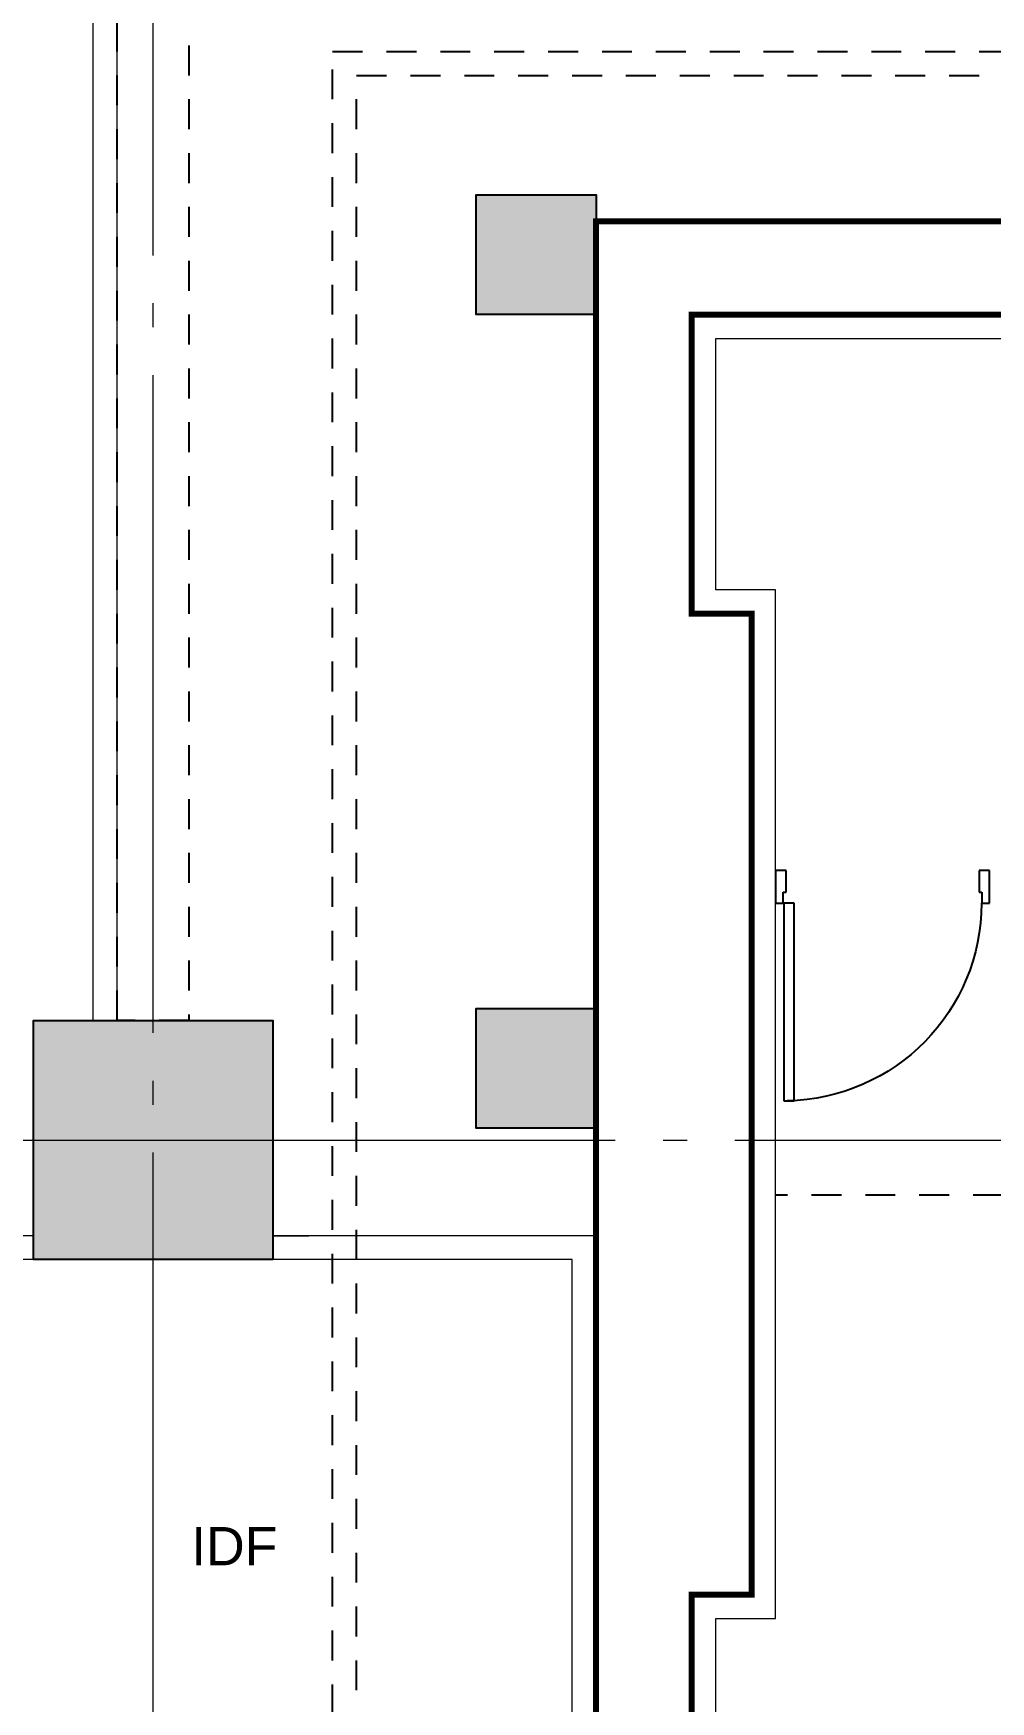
# Model space of a CAD drawing. Header units: metres. Extents: x -22.5 to 67.5, y 0 to 64.7.
# Drawn here: x 34.31 to 38.31, y 46.63 to 53.6 of the extents above; entities that cross this region are included whole.
import ezdxf

# ---------------------------------------------------------------- set-up
doc = ezdxf.new("R2010")
doc.units = ezdxf.units.M
for name, pattern in [('EJES630', [6.3, 5.5, -0.4, 0, -0.4]), ('XREF PB NEURO-ONCOLOGIA$0$CONJUNTO TLAHUAC$0$HIDDEN2', [0.1875, 0.125, -0.0625]), ('XREF PB NEURO-ONCOLOGIA$0$HIDDEN2', [0.1875, 0.125, -0.0625])]:
    doc.linetypes.add(name, pattern=pattern)
doc.layers.add('EJES', color=11, linetype='EJES630', lineweight=0)
doc.layers.add('XREF PB NEURO-ONCOLOGIA$0$MUROS DE TABLAROCA', color=150, linetype='Continuous', lineweight=13)
for name, color, linetype in [('TEXTO', 7, 'Continuous'), ('XREF PB NEURO-ONCOLOGIA$0$-CG-M-WALL', 7, 'Continuous'), ('XREF PB NEURO-ONCOLOGIA$0$COLUMNAS', 6, 'Continuous'), ('XREF PB NEURO-ONCOLOGIA$0$CONTRAVENTEOS', 6, 'XREF PB NEURO-ONCOLOGIA$0$HIDDEN2'), ('XREF PB NEURO-ONCOLOGIA$0$HATCH', 251, 'Continuous'), ('XREF PB NEURO-ONCOLOGIA$0$PROYECCIÓN', 8, 'XREF PB NEURO-ONCOLOGIA$0$CONJUNTO TLAHUAC$0$HIDDEN2'), ('XREF PB NEURO-ONCOLOGIA$0$PUERTAS', 253, 'Continuous'), ('XREF PB NEURO-ONCOLOGIA$0$TABIQUES BLINDADOS', 30, 'Continuous')]:
    doc.layers.add(name, color=color, linetype=linetype)
doc.styles.add('100 LOCALES 25', font='arial.ttf', dxfattribs={"height": 0.25})

# ---------------------------------------------------------------- blocks, each defined once
blk = doc.blocks.new('XREF PB NEURO-ONCOLOGIA$0$C-1')
at = {"layer": 'XREF PB NEURO-ONCOLOGIA$0$-CG-M-WALL', "true_color": 0x636466}
h = blk.add_hatch(color=251, dxfattribs=at)
h.dxf.hatch_style = 1
h.paths.add_polyline_path([(-0.5, -0.5), (-0.5, 0.5), (0.5, 0.5), (0.5, -0.5)])
blk.add_lwpolyline([(-0.5, -0.5), (-0.5, 0.5), (0.5, 0.5), (0.5, -0.5)], close=True)
blk = doc.blocks.new('XREF PB NEURO-ONCOLOGIA$0$XREF PB NEURO-ONCOLOGIA$0$JDDK Plain Door - 910x2110_Linac Vault-technical room-3523100-Level 0 - General Arrangement Layout')
h = blk.add_hatch()
h.set_pattern_fill('FP_3', color=256, style=0, pattern_type=2)
h.set_pattern_definition([(270, (-32030.06, 1262.7), (101.6, -406.4), [16.764, -288.036, 16.764, -1913.636]), (270, (-32030.06, 1262.7), (101.6, -406.4), [-321.564, -288.036, 16.764, -592.836, -1016]), (270, (-32030.06, 1262.7), (101.6, -406.4), [-1219.2, 16.764, -288.036, 16.764, -694.436]), (270, (-32030.06, 1262.7), (101.6, -406.4), [-1540.764, -186.436, 16.764, -491.236]), (30, (-31979.26, 1110.3), (301.15272, 291.18818), [16.764, -288.036, 16.764, -288.036, -1625.6]), (30, (-31979.26, 1110.3), (301.15272, 291.18818), [-609.6, 16.764, -592.836, 16.764, -288.036, -711.2]), (30, (-31979.26, 1110.3), (301.15272, 291.18818), [-1524, 16.764, -186.436, 16.764, -491.236]), (150, (-31776.06, 1059.5), (-402.75272, 115.21182), [16.764, -288.036, 16.764, -1913.636]), (150, (-31776.06, 1059.5), (-402.75272, 115.21182), [-321.564, -288.036, 16.764, -592.836, -1016]), (150, (-31776.06, 1059.5), (-402.75272, 115.21182), [-1219.2, 16.764, -288.036, 16.764, -694.436]), (150, (-31776.06, 1059.5), (-402.75272, 115.21182), [-1540.764, -186.436, 16.764, -491.236])])
h.paths.add_polyline_path([(-447, 68), (-447, -68), (-415, -68), (-415, -22), (-403, -22), (-403, 68)], flags=0)
h.paths.add_polyline_path([(403, -22), (415, -22), (415, -68), (447, -68), (447, 68), (403, 68)], flags=0)
for p, q in [((-447, 68), (-403, 68)), ((-447, -68), (-447, 68)), ((-403, 68), (-403, -22)), ((403, 68), (447, 68)), ((403, -22), (403, 68)), ((447, 68), (447, -68)), ((-415, -68), (-447, -68)), ((-415, -22), (-415, -68)), ((-403, -22), (-415, -22)), ((369, -894), (369, -68)), ((369, -68), (413, -68)), ((415, -22), (403, -22)), ((413, -68), (413, -894)), ((415, -68), (415, -22)), ((447, -68), (415, -68)), ((413, -894), (369, -894))]:
    blk.add_line(p, q)
blk.add_arc((413, -68), 826, 180, 269)
blk = doc.blocks.new('XREF PB NEURO-ONCOLOGIA')
at = {"layer": 'XREF PB NEURO-ONCOLOGIA$0$HATCH'}
h = blk.add_hatch(color=256, dxfattribs=at)
h.dxf.hatch_style = 1
h.paths.add_polyline_path([(8.7517, 8.6062), (8.7517, 9.1062), (9.2517, 9.1062), (9.2517, 8.6062)])
h.paths.add_polyline_path([(11.6317, 8.6062), (11.6317, 9.1062), (12.1317, 9.1062), (12.1317, 8.6062)])
h.paths.add_polyline_path([(15.5517, 8.6062), (15.5517, 9.1062), (16.0517, 9.1062), (16.0517, 8.6062)])
h.paths.add_polyline_path([(18.9517, 8.6062), (18.9517, 9.1062), (19.4517, 9.1062), (19.4517, 8.6062)])
h.paths.add_polyline_path([(18.9517, 4.2062), (18.9517, 4.7062), (19.4517, 4.7062), (19.4517, 4.2062)])
h = blk.add_hatch(dxfattribs=at)
h.set_pattern_fill('ANGLE', color=256)
h.set_pattern_definition([(0, (0, 0), (0, 6.985), [5.08, -1.905]), (90, (0, 0), (-6.985, 4e-16), [5.08, -1.905])])
h.paths.add_polyline_path([(11.6317, 8.6062), (11.6317, 9.1062), (12.1317, 9.1062), (12.1317, 8.6062)])
h.paths.add_polyline_path([(15.5517, 8.6062), (15.5517, 9.1062), (16.0517, 9.1062), (16.0517, 8.6062)])
h.paths.add_polyline_path([(18.9517, 8.6062), (18.9517, 9.1062), (19.4517, 9.1062), (19.4517, 8.6062)])
h.paths.add_polyline_path([(18.9517, 4.2062), (18.9517, 4.7062), (19.4517, 4.7062), (19.4517, 4.2062)])
at = {"layer": 'XREF PB NEURO-ONCOLOGIA$0$COLUMNAS', "elevation": 0}
for points in [[(15.5517, 8.6062), (15.5517, 9.1062), (16.0517, 9.1062), (16.0517, 8.6062)], [(18.9517, 8.6062), (18.9517, 9.1062), (19.4517, 9.1062), (19.4517, 8.6062)]]:
    blk.add_lwpolyline(points, close=True, dxfattribs=at)
at = {"layer": 'XREF PB NEURO-ONCOLOGIA$0$CONTRAVENTEOS', "elevation": 0}
blk.add_lwpolyline([(16.0017, 10.6062), (20.3017, 10.6062), (20.3017, 10.3062), (16.0017, 10.3062)], close=True, dxfattribs=at)
at = {"layer": 'XREF PB NEURO-ONCOLOGIA$0$MUROS DE TABLAROCA'}
for p, q in [((15.1017, 10.9562), (15.1017, 11.1062)), ((16.0017, 10.7062), (20.3017, 10.7062)), ((16.0017, 10.6062), (20.3017, 10.6062)), ((15.0017, 8.7062), (15.0017, 9.9562)), ((15.1017, 9.9562), (15.1017, 9.8062)), ((15.1017, 8.6062), (15.1017, 9.9562)), ((12.1317, 8.7062), (15.0017, 8.7062)), ((12.1317, 8.6062), (15.1017, 8.6062))]:
    blk.add_line(p, q, dxfattribs=at)
for points in [[(15.1017, 10.9562), (15.1017, 11.9562), (12.0351, 11.9562)], [(15.0017, 10.9562), (15.0017, 11.8562), (12.0351, 11.8562)], [(8.7517, 7.8132), (9.2417, 7.8132), (9.2417, 8.1062), (11.3447, 8.1062), (11.3447, 2.9962), (11.8447, 2.9962), (11.8447, 8.1062), (13.5017, 8.1062), (13.5017, 7.8562), (17.8017, 7.8562), (17.8017, 8.1062), (18.8517, 8.1062), (18.8517, 0.7962), (17.8017, 0.7962), (17.8017, 1.0562), (13.5017, 1.0562), (13.5017, 0.7962), (9.2447, 0.7963), (9.2447, 5.4132), (8.2517, 5.413)]]:
    blk.add_lwpolyline(points, dxfattribs=at)
at = {"layer": 'XREF PB NEURO-ONCOLOGIA$0$PROYECCIÓN'}
blk.add_line((15.2717, 1.0562, 0), (15.2717, 7.8562, 0), dxfattribs=at)
at = {"layer": 'XREF PB NEURO-ONCOLOGIA$0$PROYECCIÓN', "elevation": 0}
for points in [[(8.1517, 9.7062), (20.0517, 9.7062), (20.0517, -0.7938), (8.1517, -0.7938)], [(8.2517, 9.6062), (19.9517, 9.6062), (19.9517, -0.6938), (8.2517, -0.6938)]]:
    blk.add_lwpolyline(points, close=True, dxfattribs=at)
at = {"layer": 'XREF PB NEURO-ONCOLOGIA$0$TABIQUES BLINDADOS', "const_width": 0.025, "elevation": 0}
for points in [[(11.8517, 8.6062), (19.3417, 8.6062), (19.3417, 4.7062)], [(18.9517, 4.7062), (18.9517, 8.2062), (17.7017, 8.2062), (17.7017, 7.9562), (13.6017, 7.9562), (13.6017, 8.2062), (11.7447, 8.2062)]]:
    blk.add_lwpolyline(points, dxfattribs=at)
at = {"layer": 'XREF PB NEURO-ONCOLOGIA$0$COLUMNAS'}
blk.add_blockref('XREF PB NEURO-ONCOLOGIA$0$C-1', (15.5017, 10.4562, 0), dxfattribs=at)
at = {"layer": 'XREF PB NEURO-ONCOLOGIA$0$PUERTAS', "xscale": -0.0009999999999940395, "yscale": 0.0009999999999940395, "zscale": 0.0009999999999940395, "rotation": 270}
blk.add_blockref('XREF PB NEURO-ONCOLOGIA$0$XREF PB NEURO-ONCOLOGIA$0$JDDK Plain Door - 910x2110_Linac Vault-technical room-3523100-Level 0 - General Arrangement Layout', (16.5597, 7.4092), dxfattribs=at)

msp = doc.modelspace()

# ---------------------------------------------------------------- block references
at = {"rotation": 90}
msp.add_blockref('XREF PB NEURO-ONCOLOGIA', (45.2634, 33.4734), dxfattribs=at)

# ---------------------------------------------------------------- next in the draw order: linework, layer by layer
at = {"layer": 'EJES', "ltscale": 0.5}
for p, q in [((34.8073, 33.1726), (34.8073, 58.5568, 0)), ((20.9873, 48.9751, 0), (53.0106, 48.9751, 0))]:
    msp.add_line(p, q, dxfattribs=at)

# ---------------------------------------------------------------- next in the draw order: texts
at = {"layer": 'TEXTO', "insert": (34.3091, 47.3577), "char_height": 0.16, "width": 1.674895, "attachment_point": 1, "style": '100 LOCALES 25'}
msp.add_mtext('\\pxqc;IDF', dxfattribs=at)

doc.saveas('drawing.dxf')
